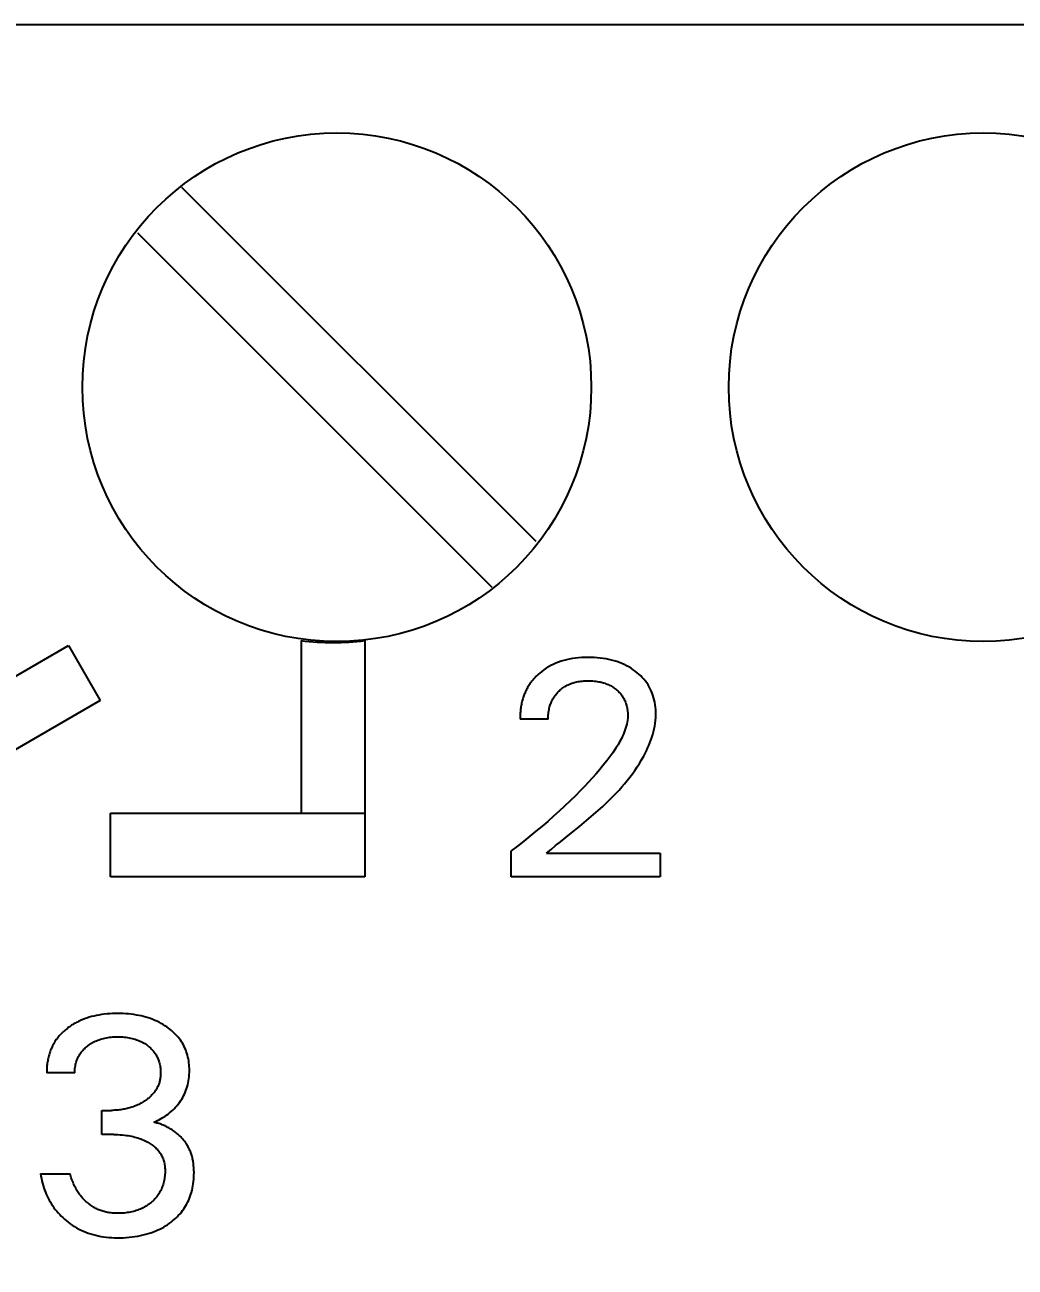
# Model space of a CAD drawing. Extents: x 0 to 420, y 0 to 297.
# Drawn here: x 166.48 to 174.26, y 161.23 to 171 of the extents above; entities that cross this region are included whole.
import ezdxf
from ezdxf.enums import TextEntityAlignment as Align

# ---------------------------------------------------------------- set-up
doc = ezdxf.new("R2010")
doc.units = 0
doc.header["$LTSCALE"] = 23.1
doc.layers.add('10000_FRONT', color=7, linetype='CONTINUOUS')
doc.layers.add('10100_DIM_FRONT', color=7, linetype='CONTINUOUS')
doc.dimstyles.get("Standard").update_dxf_attribs({"dimtxt": 2.5, "dimasz": 2.5, "dimexe": 1.25, "dimexo": 0.625, "dimtad": 1, "dimcen": 2.5, "dimazin": 3, "dimtfac": 1, "dimtmove": 0, "dimatfit": 3})

# ---------------------------------------------------------------- blocks, each defined once
blk = doc.blocks.new('*D0')
at = {"layer": '10100_DIM_FRONT', "color": 7, "linetype": 'CONTINUOUS'}
for p, q in [((150, 162.35), (150, 142.2166)), ((194.3, 161), (194.3, 142.2166)), ((150, 144.2166), (172.15, 144.2166)), ((194.3, 144.2166), (172.15, 144.2166))]:
    blk.add_line(p, q, dxfattribs=at)
for points in [[(153.5, 144.7166), (150, 144.2166), (153.5, 143.7166)], [(190.8, 143.7166), (194.3, 144.2166), (190.8, 144.7166)]]:
    blk.add_solid(points, dxfattribs=at)
blk.add_text('44.3', height=3.5, dxfattribs=at).set_placement((166.7583, 145.0916), (176.7583, 145.0916), align=Align.FIT)

msp = doc.modelspace()

# ---------------------------------------------------------------- linework, layer by layer
at = {"layer": '10000_FRONT', "color": 7, "linetype": 'CONTINUOUS'}
for p, q in [((193.3, 171), (159.8, 171)), ((170.4975, 166.936), (167.7127, 169.7209)), ((167.3625, 169.364), (170.1473, 166.5791)), ((164.536, 164.8), (166.82, 166.1187)), ((166.82, 166.1187), (167.07, 165.6856)), ((168.65, 166.1576), (168.65, 164.8)), ((169.15, 166.1576), (169.15, 164.3)), ((170.6715, 165.9878), (170.6508, 165.9797)), ((170.6925, 165.995), (170.6715, 165.9878)), ((170.7138, 166.0013), (170.6925, 165.995)), ((170.7353, 166.0069), (170.7138, 166.0013)), ((170.757, 166.0116), (170.7353, 166.0069)), ((170.7812, 166.016), (170.757, 166.0116)), ((170.8055, 166.0195), (170.7812, 166.016)), ((170.83, 166.0221), (170.8055, 166.0195)), ((170.8545, 166.0239), (170.83, 166.0221)), ((170.879, 166.0249), (170.8545, 166.0239)), ((170.9036, 166.0253), (170.879, 166.0249)), ((170.9276, 166.025), (170.9036, 166.0253)), ((170.9515, 166.0241), (170.9276, 166.025)), ((170.9755, 166.0225), (170.9515, 166.0241)), ((170.9993, 166.0202), (170.9755, 166.0225)), ((171.0231, 166.0171), (170.9993, 166.0202)), ((171.0467, 166.0133), (171.0231, 166.0171)), ((171.0679, 166.0091), (171.0467, 166.0133)), ((171.0889, 166.0042), (171.0679, 166.0091)), ((171.1098, 165.9986), (171.0889, 166.0042)), ((171.1304, 165.9922), (171.1098, 165.9986)), ((171.1508, 165.9851), (171.1304, 165.9922)), ((171.1708, 165.9771), (171.1508, 165.9851)), ((170.5058, 165.886), (170.4999, 165.8804)), ((170.5118, 165.8916), (170.5058, 165.886)), ((170.5179, 165.8971), (170.5118, 165.8916)), ((170.5241, 165.9024), (170.5179, 165.8971)), ((170.5405, 165.9157), (170.5241, 165.9024)), ((170.5575, 165.9283), (170.5405, 165.9157)), ((170.5751, 165.9401), (170.5575, 165.9283)), ((170.5931, 165.9511), (170.5751, 165.9401)), ((170.6116, 165.9613), (170.5931, 165.9511)), ((170.6305, 165.9707), (170.6116, 165.9613)), ((170.6508, 165.9797), (170.6305, 165.9707)), ((171.1893, 165.9689), (171.1708, 165.9771)), ((171.2074, 165.9599), (171.1893, 165.9689)), ((171.2252, 165.9503), (171.2074, 165.9599)), ((171.2425, 165.9398), (171.2252, 165.9503)), ((171.2595, 165.9287), (171.2425, 165.9398)), ((171.2759, 165.9169), (171.2595, 165.9287)), ((171.2904, 165.9055), (171.2759, 165.9169)), ((171.3044, 165.8936), (171.2904, 165.9055)), ((171.3179, 165.881), (171.3044, 165.8936)), ((170.4295, 165.7894), (170.4252, 165.7817)), ((170.4339, 165.797), (170.4295, 165.7894)), ((170.4384, 165.8044), (170.4339, 165.797)), ((170.4428, 165.8113), (170.4384, 165.8044)), ((170.4474, 165.818), (170.4428, 165.8113)), ((170.4521, 165.8247), (170.4474, 165.818)), ((170.4569, 165.8313), (170.4521, 165.8247)), ((170.4618, 165.8378), (170.4569, 165.8313)), ((170.4669, 165.8442), (170.4618, 165.8378)), ((170.4721, 165.8504), (170.4669, 165.8442)), ((170.4775, 165.8566), (170.4721, 165.8504)), ((170.4829, 165.8627), (170.4775, 165.8566)), ((170.4885, 165.8687), (170.4829, 165.8627)), ((170.4942, 165.8746), (170.4885, 165.8687)), ((170.4999, 165.8804), (170.4942, 165.8746)), ((170.6988, 165.7803), (170.7067, 165.7861)), ((170.7067, 165.7861), (170.7148, 165.7916)), ((170.7148, 165.7916), (170.723, 165.7968)), ((170.723, 165.7968), (170.7314, 165.8017)), ((170.7314, 165.8017), (170.74, 165.8063)), ((170.74, 165.8063), (170.7491, 165.8107)), ((170.7491, 165.8107), (170.7582, 165.8149)), ((170.7582, 165.8149), (170.7676, 165.8187)), ((170.7676, 165.8187), (170.777, 165.8222)), ((170.777, 165.8222), (170.7866, 165.8254)), ((170.7866, 165.8254), (170.7962, 165.8283)), ((170.7962, 165.8283), (170.8059, 165.8309)), ((170.8059, 165.8309), (170.8157, 165.8332)), ((170.8157, 165.8332), (170.8266, 165.8354)), ((170.8266, 165.8354), (170.8375, 165.8373)), ((170.8375, 165.8373), (170.8484, 165.8388)), ((170.8484, 165.8388), (170.8594, 165.84)), ((170.8594, 165.84), (170.8704, 165.841)), ((170.8704, 165.841), (170.8815, 165.8416)), ((170.8815, 165.8416), (170.8925, 165.842)), ((170.8925, 165.842), (170.9036, 165.8422)), ((170.9036, 165.8422), (170.9159, 165.8421)), ((170.9159, 165.8421), (170.9282, 165.8416)), ((170.9282, 165.8416), (170.9405, 165.8409)), ((170.9405, 165.8409), (170.9528, 165.8398)), ((170.9528, 165.8398), (170.965, 165.8384)), ((170.965, 165.8384), (170.9772, 165.8367)), ((170.9772, 165.8367), (170.9893, 165.8345)), ((170.9893, 165.8345), (170.9988, 165.8326)), ((170.9988, 165.8326), (171.0082, 165.8304)), ((171.0082, 165.8304), (171.0176, 165.8279)), ((171.0176, 165.8279), (171.0269, 165.8252)), ((171.0269, 165.8252), (171.0361, 165.8223)), ((171.0361, 165.8223), (171.0453, 165.819)), ((171.0453, 165.819), (171.0543, 165.8155)), ((171.0543, 165.8155), (171.0632, 165.8116)), ((171.0632, 165.8116), (171.0715, 165.8078)), ((171.0715, 165.8078), (171.0796, 165.8036)), ((171.0796, 165.8036), (171.0876, 165.7992)), ((171.0876, 165.7992), (171.0955, 165.7946)), ((171.0955, 165.7946), (171.1032, 165.7897)), ((171.1032, 165.7897), (171.1107, 165.7845)), ((171.3308, 165.868), (171.3179, 165.881)), ((171.3431, 165.8543), (171.3308, 165.868)), ((171.3547, 165.8401), (171.3431, 165.8543)), ((171.3656, 165.8253), (171.3547, 165.8401)), ((171.3755, 165.8102), (171.3656, 165.8253)), ((171.3847, 165.7947), (171.3755, 165.8102)), ((171.3932, 165.7787), (171.3847, 165.7947)), ((170.3893, 165.6924), (170.387, 165.6839)), ((170.3918, 165.7009), (170.3893, 165.6924)), ((170.3944, 165.7092), (170.3918, 165.7009)), ((170.3972, 165.7176), (170.3944, 165.7092)), ((170.4002, 165.7258), (170.3972, 165.7176)), ((170.4033, 165.734), (170.4002, 165.7258)), ((170.4065, 165.7422), (170.4033, 165.734)), ((170.4099, 165.7503), (170.4065, 165.7422)), ((170.4135, 165.7583), (170.4099, 165.7503)), ((170.4173, 165.7662), (170.4135, 165.7583)), ((170.4212, 165.774), (170.4173, 165.7662)), ((170.4252, 165.7817), (170.4212, 165.774)), ((170.6205, 165.6855), (170.6244, 165.6934)), ((170.6244, 165.6934), (170.6286, 165.7011)), ((170.6286, 165.7011), (170.633, 165.7084)), ((170.633, 165.7084), (170.6377, 165.7157)), ((170.6377, 165.7157), (170.6426, 165.7227)), ((170.6426, 165.7227), (170.6477, 165.7296)), ((170.6477, 165.7296), (170.653, 165.7363)), ((170.653, 165.7363), (170.6586, 165.7429)), ((170.6586, 165.7429), (170.6644, 165.7493)), ((170.6644, 165.7493), (170.6703, 165.7555)), ((170.6703, 165.7555), (170.6765, 165.7614)), ((170.6765, 165.7614), (170.6837, 165.768)), ((170.6837, 165.768), (170.6912, 165.7743)), ((170.6912, 165.7743), (170.6988, 165.7803)), ((171.1107, 165.7845), (171.1181, 165.7791)), ((171.1181, 165.7791), (171.1253, 165.7735)), ((171.1253, 165.7735), (171.1318, 165.7681)), ((171.1318, 165.7681), (171.1381, 165.7625)), ((171.1381, 165.7625), (171.1442, 165.7566)), ((171.1442, 165.7566), (171.1501, 165.7506)), ((171.1501, 165.7506), (171.1558, 165.7444)), ((171.1558, 165.7444), (171.1612, 165.738)), ((171.1612, 165.738), (171.1665, 165.7314)), ((171.1665, 165.7314), (171.1715, 165.7246)), ((171.1715, 165.7246), (171.1762, 165.7177)), ((171.1762, 165.7177), (171.1806, 165.7105)), ((171.1806, 165.7105), (171.1848, 165.7032)), ((171.1848, 165.7032), (171.1887, 165.6957)), ((171.1887, 165.6957), (171.1924, 165.688)), ((171.1924, 165.688), (171.1957, 165.6803)), ((171.4009, 165.7623), (171.3932, 165.7787)), ((171.4078, 165.7456), (171.4009, 165.7623)), ((171.414, 165.7285), (171.4078, 165.7456)), ((171.4194, 165.7112), (171.414, 165.7285)), ((171.4245, 165.6921), (171.4194, 165.7112)), ((171.4287, 165.6728), (171.4245, 165.6921)), ((167.07, 165.6856), (164.67, 164.3)), ((170.3721, 165.5984), (170.3713, 165.5888)), ((170.373, 165.608), (170.3721, 165.5984)), ((170.3742, 165.6175), (170.373, 165.608)), ((170.3755, 165.6271), (170.3742, 165.6175)), ((170.3769, 165.6367), (170.3755, 165.6271)), ((170.3786, 165.6462), (170.3769, 165.6367)), ((170.3804, 165.6557), (170.3786, 165.6462)), ((170.3824, 165.6651), (170.3804, 165.6557)), ((170.3846, 165.6746), (170.3824, 165.6651)), ((170.387, 165.6839), (170.3846, 165.6746)), ((170.5925, 165.5844), (170.5938, 165.5953)), ((170.5938, 165.5953), (170.5955, 165.6061)), ((170.5955, 165.6061), (170.5975, 165.6169)), ((170.5975, 165.6169), (170.5999, 165.6276)), ((170.5999, 165.6276), (170.6021, 165.6361)), ((170.6021, 165.6361), (170.6046, 165.6446)), ((170.6046, 165.6446), (170.6072, 165.653)), ((170.6072, 165.653), (170.6102, 165.6613)), ((170.6102, 165.6613), (170.6133, 165.6695)), ((170.6133, 165.6695), (170.6168, 165.6776)), ((170.6168, 165.6776), (170.6205, 165.6855)), ((171.1957, 165.6803), (171.1989, 165.6724)), ((171.1989, 165.6724), (171.2017, 165.6644)), ((171.2017, 165.6644), (171.2043, 165.6563)), ((171.2043, 165.6563), (171.2067, 165.6482)), ((171.2067, 165.6482), (171.209, 165.6391)), ((171.209, 165.6391), (171.2111, 165.63)), ((171.2111, 165.63), (171.2128, 165.6208)), ((171.2128, 165.6208), (171.2142, 165.6116)), ((171.2142, 165.6116), (171.2154, 165.6023)), ((171.2154, 165.6023), (171.2162, 165.593)), ((171.2162, 165.593), (171.2167, 165.5837)), ((171.4321, 165.6534), (171.4287, 165.6728)), ((171.4346, 165.6338), (171.4321, 165.6534)), ((171.4363, 165.6141), (171.4346, 165.6338)), ((171.4372, 165.5944), (171.4363, 165.6141)), ((171.4373, 165.5747), (171.4372, 165.5944)), ((170.3699, 165.56), (170.3698, 165.5505)), ((170.3698, 165.5505), (170.3699, 165.541)), ((170.3702, 165.5696), (170.3699, 165.56)), ((170.5904, 165.541), (170.3699, 165.541)), ((170.3707, 165.5792), (170.3702, 165.5696)), ((170.3713, 165.5888), (170.3707, 165.5792)), ((170.5904, 165.5518), (170.5908, 165.5626)), ((170.5904, 165.541), (170.5904, 165.5518)), ((170.5908, 165.5626), (170.5915, 165.5735)), ((170.5915, 165.5735), (170.5925, 165.5844)), ((171.2083, 165.5005), (171.2043, 165.4846)), ((171.2117, 165.5165), (171.2083, 165.5005)), ((171.2142, 165.5326), (171.2117, 165.5165)), ((171.216, 165.5488), (171.2142, 165.5326)), ((171.2169, 165.5651), (171.216, 165.5488)), ((171.2167, 165.5837), (171.2169, 165.5744)), ((171.2169, 165.5744), (171.2169, 165.5651)), ((171.4284, 165.4849), (171.432, 165.5072)), ((171.432, 165.5072), (171.4347, 165.5297)), ((171.4347, 165.5297), (171.4365, 165.5521)), ((171.4365, 165.5521), (171.4373, 165.5747)), ((171.1756, 165.4074), (171.1644, 165.384)), ((171.1823, 165.4224), (171.1756, 165.4074)), ((171.1886, 165.4377), (171.1823, 165.4224)), ((171.1944, 165.4532), (171.1886, 165.4377)), ((171.1996, 165.4688), (171.1944, 165.4532)), ((171.2043, 165.4846), (171.1996, 165.4688)), ((171.3983, 165.3754), (171.4058, 165.397)), ((171.4058, 165.397), (171.4125, 165.4187)), ((171.4125, 165.4187), (171.4186, 165.4407)), ((171.4186, 165.4407), (171.4239, 165.4627)), ((171.4239, 165.4627), (171.4284, 165.4849)), ((171.1263, 165.3169), (171.1124, 165.2953)), ((171.1397, 165.3388), (171.1263, 165.3169)), ((171.1524, 165.3612), (171.1397, 165.3388)), ((171.1644, 165.384), (171.1524, 165.3612)), ((171.3626, 165.291), (171.3723, 165.3117)), ((171.3723, 165.3117), (171.3816, 165.3327)), ((171.3816, 165.3327), (171.3902, 165.3539)), ((171.3902, 165.3539), (171.3983, 165.3754)), ((171.0519, 165.2122), (171.0243, 165.1774)), ((171.0676, 165.2326), (171.0519, 165.2122)), ((171.0829, 165.2532), (171.0676, 165.2326)), ((171.0979, 165.2741), (171.0829, 165.2532)), ((171.1124, 165.2953), (171.0979, 165.2741)), ((171.3085, 165.1924), (171.3255, 165.221)), ((171.3255, 165.221), (171.3418, 165.2502)), ((171.3418, 165.2502), (171.3524, 165.2705)), ((171.3524, 165.2705), (171.3626, 165.291)), ((170.9669, 165.1095), (170.9374, 165.0764)), ((170.9959, 165.1432), (170.9669, 165.1095)), ((171.0243, 165.1774), (170.9959, 165.1432)), ((171.2331, 165.0834), (171.253, 165.1099)), ((171.253, 165.1099), (171.2722, 165.1369)), ((171.2722, 165.1369), (171.2907, 165.1644)), ((171.2907, 165.1644), (171.3085, 165.1924)), ((170.8767, 165.0114), (170.8458, 164.9795)), ((170.9073, 165.0437), (170.8767, 165.0114)), ((170.9374, 165.0764), (170.9073, 165.0437)), ((171.1479, 164.9821), (171.17, 165.0068)), ((171.17, 165.0068), (171.1916, 165.0319)), ((171.1916, 165.0319), (171.2127, 165.0574)), ((171.2127, 165.0574), (171.2331, 165.0834)), ((170.8044, 164.938), (170.7625, 164.8971)), ((170.8458, 164.9795), (170.8044, 164.938)), ((171.055, 164.8871), (171.0789, 164.9104)), ((171.0789, 164.9104), (171.1023, 164.9339)), ((171.1023, 164.9339), (171.1253, 164.9578)), ((171.1253, 164.9578), (171.1479, 164.9821)), ((170.677, 164.8169), (170.6322, 164.7764)), ((170.72, 164.8567), (170.677, 164.8169)), ((170.7625, 164.8971), (170.72, 164.8567)), ((170.9475, 164.7894), (170.9839, 164.8214)), ((170.9839, 164.8214), (171.0198, 164.854)), ((171.0198, 164.854), (171.055, 164.8871)), ((167.15, 164.3), (167.15, 164.8)), ((167.15, 164.8), (169.15, 164.8)), ((170.587, 164.7365), (170.5412, 164.6971)), ((170.6322, 164.7764), (170.587, 164.7365)), ((170.8362, 164.696), (170.8735, 164.7267)), ((170.8735, 164.7267), (170.9107, 164.7578)), ((170.9107, 164.7578), (170.9475, 164.7894)), ((170.447, 164.6187), (170.3984, 164.5798)), ((170.495, 164.6582), (170.447, 164.6187)), ((170.5412, 164.6971), (170.495, 164.6582)), ((170.6866, 164.5753), (170.7612, 164.6353)), ((170.7612, 164.6353), (170.7987, 164.6655)), ((170.7987, 164.6655), (170.8362, 164.696)), ((170.3494, 164.5414), (170.3, 164.5036)), ((170.3984, 164.5798), (170.3494, 164.5414)), ((170.5771, 164.4855), (170.6131, 164.5155)), ((170.6131, 164.5155), (170.6497, 164.5454)), ((170.6497, 164.5454), (170.6866, 164.5753)), ((170.3, 164.3), (170.3, 164.5036)), ((170.5771, 164.4855), (171.4723, 164.4855)), ((171.4723, 164.4855), (171.4723, 164.3)), ((169.15, 164.3), (167.15, 164.3)), ((171.4723, 164.3), (170.3, 164.3)), ((166.8723, 163.1486), (166.8632, 163.1434)), ((166.8815, 163.1537), (166.8723, 163.1486)), ((166.8909, 163.1585), (166.8815, 163.1537)), ((166.9003, 163.1632), (166.8909, 163.1585)), ((166.9098, 163.1677), (166.9003, 163.1632)), ((166.9194, 163.1719), (166.9098, 163.1677)), ((166.929, 163.176), (166.9194, 163.1719)), ((166.9471, 163.1831), (166.929, 163.176)), ((166.9653, 163.1895), (166.9471, 163.1831)), ((166.9838, 163.1953), (166.9653, 163.1895)), ((167.0024, 163.2006), (166.9838, 163.1953)), ((167.0212, 163.2052), (167.0024, 163.2006)), ((167.0401, 163.2094), (167.0212, 163.2052)), ((167.0592, 163.213), (167.0401, 163.2094)), ((167.0805, 163.2164), (167.0592, 163.213)), ((167.1019, 163.2193), (167.0805, 163.2164)), ((167.1234, 163.2215), (167.1019, 163.2193)), ((167.1449, 163.2232), (167.1234, 163.2215)), ((167.1664, 163.2244), (167.1449, 163.2232)), ((167.188, 163.2251), (167.1664, 163.2244)), ((167.2096, 163.2253), (167.188, 163.2251)), ((167.2305, 163.2251), (167.2096, 163.2253)), ((167.2514, 163.2244), (167.2305, 163.2251)), ((167.2723, 163.2233), (167.2514, 163.2244)), ((167.2931, 163.2216), (167.2723, 163.2233)), ((167.3138, 163.2195), (167.2931, 163.2216)), ((167.3345, 163.2168), (167.3138, 163.2195)), ((167.3552, 163.2135), (167.3345, 163.2168)), ((167.3739, 163.21), (167.3552, 163.2135)), ((167.3925, 163.2061), (167.3739, 163.21)), ((167.4109, 163.2016), (167.3925, 163.2061)), ((167.4293, 163.1966), (167.4109, 163.2016)), ((167.4475, 163.191), (167.4293, 163.1966)), ((167.4655, 163.1849), (167.4475, 163.191)), ((167.4833, 163.1782), (167.4655, 163.1849)), ((167.4999, 163.1713), (167.4833, 163.1782)), ((167.5162, 163.164), (167.4999, 163.1713)), ((167.5323, 163.1561), (167.5162, 163.164)), ((167.5482, 163.1477), (167.5323, 163.1561)), ((167.5638, 163.1387), (167.5482, 163.1477)), ((166.7486, 163.0498), (166.7424, 163.0425)), ((166.755, 163.0569), (166.7486, 163.0498)), ((166.7615, 163.0639), (166.755, 163.0569)), ((166.7682, 163.0708), (166.7615, 163.0639)), ((166.7751, 163.0775), (166.7682, 163.0708)), ((166.7821, 163.084), (166.7751, 163.0775)), ((166.7893, 163.0904), (166.7821, 163.084)), ((166.7966, 163.0967), (166.7893, 163.0904)), ((166.8041, 163.1027), (166.7966, 163.0967)), ((166.8116, 163.1087), (166.8041, 163.1027)), ((166.8193, 163.1145), (166.8116, 163.1087)), ((166.8278, 163.1206), (166.8193, 163.1145)), ((166.8365, 163.1266), (166.8278, 163.1206)), ((166.8453, 163.1324), (166.8365, 163.1266)), ((166.8542, 163.138), (166.8453, 163.1324)), ((166.8632, 163.1434), (166.8542, 163.138)), ((167.579, 163.1293), (167.5638, 163.1387)), ((167.594, 163.1193), (167.579, 163.1293)), ((167.6062, 163.1105), (167.594, 163.1193)), ((167.6182, 163.1013), (167.6062, 163.1105)), ((167.6299, 163.0918), (167.6182, 163.1013)), ((167.6413, 163.0819), (167.6299, 163.0918)), ((167.6523, 163.0716), (167.6413, 163.0819)), ((167.663, 163.0609), (167.6523, 163.0716)), ((167.6732, 163.0499), (167.663, 163.0609)), ((167.683, 163.0385), (167.6732, 163.0499)), ((166.6878, 162.9541), (166.6841, 162.9454)), ((166.6918, 162.9627), (166.6878, 162.9541)), ((166.6959, 162.9712), (166.6918, 162.9627)), ((166.7002, 162.9796), (166.6959, 162.9712)), ((166.7048, 162.9878), (166.7002, 162.9796)), ((166.7095, 162.996), (166.7048, 162.9878)), ((166.7144, 163.004), (166.7095, 162.996)), ((166.7196, 163.0119), (166.7144, 163.004)), ((166.7249, 163.0197), (166.7196, 163.0119)), ((166.7305, 163.0274), (166.7249, 163.0197)), ((166.7363, 163.035), (166.7305, 163.0274)), ((166.7424, 163.0425), (166.7363, 163.035)), ((166.9457, 162.9486), (166.9523, 162.9549)), ((166.9523, 162.9549), (166.9592, 162.9609)), ((166.9592, 162.9609), (166.9663, 162.9667)), ((166.9663, 162.9667), (166.9735, 162.9723)), ((166.9735, 162.9723), (166.9825, 162.9788)), ((166.9825, 162.9788), (166.9917, 162.985)), ((166.9917, 162.985), (167.0012, 162.9909)), ((167.0012, 162.9909), (167.0108, 162.9965)), ((167.0108, 162.9965), (167.0206, 163.0017)), ((167.0206, 163.0017), (167.0306, 163.0066)), ((167.0306, 163.0066), (167.0407, 163.0111)), ((167.0407, 163.0111), (167.0515, 163.0155)), ((167.0515, 163.0155), (167.0624, 163.0195)), ((167.0624, 163.0195), (167.0734, 163.0232)), ((167.0734, 163.0232), (167.0846, 163.0265)), ((167.0846, 163.0265), (167.0959, 163.0295)), ((167.0959, 163.0295), (167.1072, 163.0321)), ((167.1072, 163.0321), (167.1186, 163.0344)), ((167.1186, 163.0344), (167.1312, 163.0365)), ((167.1312, 163.0365), (167.1438, 163.0383)), ((167.1438, 163.0383), (167.1564, 163.0397)), ((167.1564, 163.0397), (167.1691, 163.0408)), ((167.1691, 163.0408), (167.1818, 163.0416)), ((167.1818, 163.0416), (167.1945, 163.042)), ((167.1945, 163.042), (167.2072, 163.0422)), ((167.2072, 163.0422), (167.2202, 163.042)), ((167.2202, 163.042), (167.2332, 163.0416)), ((167.2332, 163.0416), (167.2462, 163.0409)), ((167.2462, 163.0409), (167.2591, 163.0398)), ((167.2591, 163.0398), (167.272, 163.0384)), ((167.272, 163.0384), (167.2849, 163.0366)), ((167.2849, 163.0366), (167.2977, 163.0344)), ((167.2977, 163.0344), (167.3093, 163.0321)), ((167.3093, 163.0321), (167.3207, 163.0295)), ((167.3207, 163.0295), (167.3321, 163.0265)), ((167.3321, 163.0265), (167.3434, 163.0232)), ((167.3434, 163.0232), (167.3545, 163.0196)), ((167.3545, 163.0196), (167.3656, 163.0155)), ((167.3656, 163.0155), (167.3764, 163.0111)), ((167.3764, 163.0111), (167.3853, 163.0072)), ((167.3853, 163.0072), (167.394, 163.003)), ((167.394, 163.003), (167.4026, 162.9985)), ((167.4026, 162.9985), (167.4111, 162.9938)), ((167.4111, 162.9938), (167.4194, 162.9888)), ((167.4194, 162.9888), (167.4276, 162.9836)), ((167.4276, 162.9836), (167.4356, 162.978)), ((167.4356, 162.978), (167.4434, 162.9723)), ((167.4434, 162.9723), (167.4505, 162.9667)), ((167.4505, 162.9667), (167.4574, 162.9609)), ((167.4574, 162.9609), (167.4641, 162.9549)), ((167.4641, 162.9549), (167.4706, 162.9487)), ((167.6924, 163.0266), (167.683, 163.0385)), ((167.7008, 163.0151), (167.6924, 163.0266)), ((167.7088, 163.0032), (167.7008, 163.0151)), ((167.7163, 162.991), (167.7088, 163.0032)), ((167.7234, 162.9785), (167.7163, 162.991)), ((167.73, 162.9657), (167.7234, 162.9785)), ((167.7361, 162.9527), (167.73, 162.9657)), ((167.7417, 162.9395), (167.7361, 162.9527)), ((166.6589, 162.8632), (166.6571, 162.8537)), ((166.661, 162.8727), (166.6589, 162.8632)), ((166.6632, 162.8821), (166.661, 162.8727)), ((166.6656, 162.8915), (166.6632, 162.8821)), ((166.6683, 162.9008), (166.6656, 162.8915)), ((166.671, 162.9099), (166.6683, 162.9008)), ((166.674, 162.9189), (166.671, 162.9099)), ((166.6772, 162.9278), (166.674, 162.9189)), ((166.6805, 162.9367), (166.6772, 162.9278)), ((166.6841, 162.9454), (166.6805, 162.9367)), ((166.8841, 162.8512), (166.8871, 162.8595)), ((166.8871, 162.8595), (166.8904, 162.8678)), ((166.8904, 162.8678), (166.8939, 162.8759)), ((166.8939, 162.8759), (166.8977, 162.8839)), ((166.8977, 162.8839), (166.9019, 162.8917)), ((166.9019, 162.8917), (166.9063, 162.8994)), ((166.9063, 162.8994), (166.911, 162.9069)), ((166.911, 162.9069), (166.9159, 162.9142)), ((166.9159, 162.9142), (166.9213, 162.9215)), ((166.9213, 162.9215), (166.927, 162.9286)), ((166.927, 162.9286), (166.933, 162.9355)), ((166.933, 162.9355), (166.9392, 162.9422)), ((166.9392, 162.9422), (166.9457, 162.9486)), ((167.4706, 162.9487), (167.4769, 162.9423)), ((167.4769, 162.9423), (167.483, 162.9357)), ((167.483, 162.9357), (167.4888, 162.9288)), ((167.4888, 162.9288), (167.4943, 162.9217)), ((167.4943, 162.9217), (167.4996, 162.9145)), ((167.4996, 162.9145), (167.5045, 162.9071)), ((167.5045, 162.9071), (167.5091, 162.8995)), ((167.5091, 162.8995), (167.5134, 162.8917)), ((167.5134, 162.8917), (167.5175, 162.8837)), ((167.5175, 162.8837), (167.5212, 162.8757)), ((167.5212, 162.8757), (167.5247, 162.8674)), ((167.5247, 162.8674), (167.5278, 162.8591)), ((167.5278, 162.8591), (167.5307, 162.8507)), ((167.7468, 162.9261), (167.7417, 162.9395)), ((167.7514, 162.9126), (167.7468, 162.9261)), ((167.7557, 162.898), (167.7514, 162.9126)), ((167.7595, 162.8832), (167.7557, 162.898)), ((167.7627, 162.8683), (167.7595, 162.8832)), ((167.7653, 162.8532), (167.7627, 162.8683)), ((166.6494, 162.7769), (166.6493, 162.7674)), ((166.6493, 162.7674), (166.6494, 162.7578)), ((166.6497, 162.7865), (166.6494, 162.7769)), ((166.8699, 162.7578), (166.6494, 162.7578)), ((166.6502, 162.7961), (166.6497, 162.7865)), ((166.6508, 162.8057), (166.6502, 162.7961)), ((166.6517, 162.8153), (166.6508, 162.8057)), ((166.6527, 162.8249), (166.6517, 162.8153)), ((166.654, 162.8345), (166.6527, 162.8249)), ((166.6554, 162.8441), (166.654, 162.8345)), ((166.6571, 162.8537), (166.6554, 162.8441)), ((166.8698, 162.7673), (166.8701, 162.7768)), ((166.8699, 162.7578), (166.8698, 162.7673)), ((166.8701, 162.7768), (166.8707, 162.7863)), ((166.8707, 162.7863), (166.8717, 162.7958)), ((166.8717, 162.7958), (166.873, 162.8053)), ((166.873, 162.8053), (166.8746, 162.8148)), ((166.8746, 162.8148), (166.8765, 162.8242)), ((166.8765, 162.8242), (166.8788, 162.8335)), ((166.8788, 162.8335), (166.8814, 162.8427)), ((166.8814, 162.8427), (166.8841, 162.8512)), ((167.5307, 162.8507), (167.5333, 162.8422)), ((167.5333, 162.8422), (167.5359, 162.8328)), ((167.5359, 162.8328), (167.5381, 162.8233)), ((167.5381, 162.8233), (167.5399, 162.8137)), ((167.5399, 162.8137), (167.5415, 162.8041)), ((167.5415, 162.8041), (167.5427, 162.7944)), ((167.5427, 162.7944), (167.5436, 162.7847)), ((167.5436, 162.7847), (167.5442, 162.775)), ((167.5442, 162.775), (167.5446, 162.7652)), ((167.5446, 162.7652), (167.5446, 162.7554)), ((167.7674, 162.8381), (167.7653, 162.8532)), ((167.7691, 162.8229), (167.7674, 162.8381)), ((167.7702, 162.8077), (167.7691, 162.8229)), ((167.7701, 162.7445), (167.7708, 162.7608)), ((167.7709, 162.7924), (167.7702, 162.8077)), ((167.7708, 162.7608), (167.7711, 162.7771)), ((167.7711, 162.7771), (167.7709, 162.7924)), ((167.5277, 162.6632), (167.525, 162.6566)), ((167.5303, 162.6699), (167.5277, 162.6632)), ((167.5326, 162.6767), (167.5303, 162.6699)), ((167.5347, 162.6837), (167.5326, 162.6767)), ((167.5366, 162.6907), (167.5347, 162.6837)), ((167.5382, 162.6977), (167.5366, 162.6907)), ((167.5397, 162.7048), (167.5382, 162.6977)), ((167.5409, 162.712), (167.5397, 162.7048)), ((167.542, 162.7192), (167.5409, 162.712)), ((167.5429, 162.7264), (167.542, 162.7192)), ((167.5436, 162.7336), (167.5429, 162.7264)), ((167.5441, 162.7409), (167.5436, 162.7336)), ((167.5444, 162.7481), (167.5441, 162.7409)), ((167.5446, 162.7554), (167.5444, 162.7481)), ((167.7538, 162.6486), (167.758, 162.6643)), ((167.758, 162.6643), (167.7616, 162.6801)), ((167.7616, 162.6801), (167.7646, 162.6961)), ((167.7646, 162.6961), (167.767, 162.7122)), ((167.767, 162.7122), (167.7688, 162.7283)), ((167.7688, 162.7283), (167.7701, 162.7445)), ((167.4538, 162.563), (167.4477, 162.558)), ((167.4597, 162.5682), (167.4538, 162.563)), ((167.4655, 162.5735), (167.4597, 162.5682)), ((167.4712, 162.579), (167.4655, 162.5735)), ((167.4767, 162.5846), (167.4712, 162.579)), ((167.4821, 162.5904), (167.4767, 162.5846)), ((167.4873, 162.5964), (167.4821, 162.5904)), ((167.4918, 162.6019), (167.4873, 162.5964)), ((167.4962, 162.6075), (167.4918, 162.6019)), ((167.5004, 162.6133), (167.4962, 162.6075)), ((167.5045, 162.6192), (167.5004, 162.6133)), ((167.5084, 162.6252), (167.5045, 162.6192)), ((167.5121, 162.6313), (167.5084, 162.6252)), ((167.5156, 162.6375), (167.5121, 162.6313)), ((167.5189, 162.6438), (167.5156, 162.6375)), ((167.5221, 162.6502), (167.5189, 162.6438)), ((167.525, 162.6566), (167.5221, 162.6502)), ((167.7103, 162.5506), (167.7182, 162.5639)), ((167.7182, 162.5639), (167.7255, 162.5774)), ((167.7255, 162.5774), (167.7322, 162.5912)), ((167.7322, 162.5912), (167.7385, 162.6052)), ((167.7385, 162.6052), (167.7441, 162.6195)), ((167.7441, 162.6195), (167.7493, 162.6339)), ((167.7493, 162.6339), (167.7538, 162.6486)), ((167.0831, 162.2735), (167.0831, 162.4639)), ((167.0831, 162.4639), (167.159, 162.4639)), ((167.1694, 162.4639), (167.159, 162.4639)), ((167.1799, 162.4642), (167.1694, 162.4639)), ((167.1903, 162.4647), (167.1799, 162.4642)), ((167.2007, 162.4654), (167.1903, 162.4647)), ((167.211, 162.4662), (167.2007, 162.4654)), ((167.2214, 162.4673), (167.211, 162.4662)), ((167.2317, 162.4686), (167.2214, 162.4673)), ((167.2421, 162.47), (167.2317, 162.4686)), ((167.2523, 162.4718), (167.2421, 162.47)), ((167.2621, 162.4736), (167.2523, 162.4718)), ((167.2717, 162.4756), (167.2621, 162.4736)), ((167.2814, 162.4778), (167.2717, 162.4756)), ((167.2909, 162.4802), (167.2814, 162.4778)), ((167.3004, 162.4829), (167.2909, 162.4802)), ((167.3099, 162.4857), (167.3004, 162.4829)), ((167.3193, 162.4888), (167.3099, 162.4857)), ((167.3286, 162.492), (167.3193, 162.4888)), ((167.3379, 162.4954), (167.3286, 162.492)), ((167.3469, 162.499), (167.3379, 162.4954)), ((167.3558, 162.5028), (167.3469, 162.499)), ((167.3647, 162.5068), (167.3558, 162.5028)), ((167.3734, 162.511), (167.3647, 162.5068)), ((167.3821, 162.5154), (167.3734, 162.511)), ((167.3906, 162.52), (167.3821, 162.5154)), ((167.3991, 162.5248), (167.3906, 162.52)), ((167.4074, 162.5298), (167.3991, 162.5248)), ((167.4157, 162.5349), (167.4074, 162.5298)), ((167.4223, 162.5393), (167.4157, 162.5349)), ((167.4288, 162.5438), (167.4223, 162.5393)), ((167.4352, 162.5484), (167.4288, 162.5438)), ((167.4415, 162.5531), (167.4352, 162.5484)), ((167.4477, 162.558), (167.4415, 162.5531)), ((167.6278, 162.4548), (167.6397, 162.4655)), ((167.6397, 162.4655), (167.6512, 162.4765)), ((167.6512, 162.4765), (167.6623, 162.488)), ((167.6623, 162.488), (167.6729, 162.4998)), ((167.6729, 162.4998), (167.6831, 162.5121)), ((167.6831, 162.5121), (167.6928, 162.5247)), ((167.6928, 162.5247), (167.702, 162.5378)), ((167.702, 162.5378), (167.7103, 162.5506)), ((167.4916, 162.3699), (167.5064, 162.3765)), ((167.4997, 162.3682), (167.4916, 162.3699)), ((167.5078, 162.3663), (167.4997, 162.3682)), ((167.5064, 162.3765), (167.521, 162.3835)), ((167.5159, 162.3642), (167.5078, 162.3663)), ((167.521, 162.3835), (167.5353, 162.391)), ((167.5353, 162.391), (167.5494, 162.3989)), ((167.5494, 162.3989), (167.5632, 162.4072)), ((167.5632, 162.4072), (167.5767, 162.4159)), ((167.5767, 162.4159), (167.59, 162.4251)), ((167.59, 162.4251), (167.603, 162.4346)), ((167.603, 162.4346), (167.6157, 162.4446)), ((167.6157, 162.4446), (167.6278, 162.4548)), ((167.1759, 162.2735), (167.0831, 162.2735)), ((167.1759, 162.2735), (167.1927, 162.2733)), ((167.1927, 162.2733), (167.2095, 162.2728)), ((167.2095, 162.2728), (167.2263, 162.2719)), ((167.2263, 162.2719), (167.243, 162.2706)), ((167.243, 162.2706), (167.2598, 162.2689)), ((167.2598, 162.2689), (167.2764, 162.2668)), ((167.524, 162.362), (167.5159, 162.3642)), ((167.532, 162.3595), (167.524, 162.362)), ((167.5401, 162.3569), (167.532, 162.3595)), ((167.548, 162.3541), (167.5401, 162.3569)), ((167.556, 162.3512), (167.548, 162.3541)), ((167.5639, 162.348), (167.556, 162.3512)), ((167.5717, 162.3447), (167.5639, 162.348)), ((167.5795, 162.3413), (167.5717, 162.3447)), ((167.5872, 162.3376), (167.5795, 162.3413)), ((167.5949, 162.3338), (167.5872, 162.3376)), ((167.6025, 162.3299), (167.5949, 162.3338)), ((167.61, 162.3258), (167.6025, 162.3299)), ((167.6174, 162.3215), (167.61, 162.3258)), ((167.6248, 162.3171), (167.6174, 162.3215)), ((167.6321, 162.3125), (167.6248, 162.3171)), ((167.6392, 162.3078), (167.6321, 162.3125)), ((167.6463, 162.3029), (167.6392, 162.3078)), ((167.6533, 162.2979), (167.6463, 162.3029)), ((167.6602, 162.2927), (167.6533, 162.2979)), ((167.6669, 162.2874), (167.6602, 162.2927)), ((167.6733, 162.2822), (167.6669, 162.2874)), ((167.6795, 162.2769), (167.6733, 162.2822)), ((167.6856, 162.2715), (167.6795, 162.2769)), ((167.6916, 162.266), (167.6856, 162.2715)), ((167.2764, 162.2668), (167.2894, 162.2648)), ((167.2894, 162.2648), (167.3024, 162.2626)), ((167.3024, 162.2626), (167.3152, 162.26)), ((167.3152, 162.26), (167.328, 162.2572)), ((167.328, 162.2572), (167.3408, 162.254)), ((167.3408, 162.254), (167.3534, 162.2505)), ((167.3534, 162.2505), (167.366, 162.2467)), ((167.366, 162.2467), (167.3776, 162.2429)), ((167.3776, 162.2429), (167.3891, 162.2387)), ((167.3891, 162.2387), (167.4005, 162.2343)), ((167.4005, 162.2343), (167.4117, 162.2295)), ((167.4117, 162.2295), (167.4228, 162.2244)), ((167.4228, 162.2244), (167.4338, 162.219)), ((167.4338, 162.219), (167.4446, 162.2133)), ((167.4446, 162.2133), (167.4528, 162.2085)), ((167.4528, 162.2085), (167.461, 162.2036)), ((167.461, 162.2036), (167.469, 162.1984)), ((167.469, 162.1984), (167.4768, 162.193)), ((167.4768, 162.193), (167.4845, 162.1874)), ((167.4845, 162.1874), (167.4919, 162.1815)), ((167.4919, 162.1815), (167.4992, 162.1754)), ((167.4992, 162.1754), (167.5062, 162.169)), ((167.6975, 162.2603), (167.6916, 162.266)), ((167.7033, 162.2546), (167.6975, 162.2603)), ((167.7089, 162.2487), (167.7033, 162.2546)), ((167.7144, 162.2427), (167.7089, 162.2487)), ((167.7198, 162.2366), (167.7144, 162.2427)), ((167.725, 162.2304), (167.7198, 162.2366)), ((167.7301, 162.2241), (167.725, 162.2304)), ((167.735, 162.2177), (167.7301, 162.2241)), ((167.7398, 162.2112), (167.735, 162.2177)), ((167.7444, 162.2046), (167.7398, 162.2112)), ((167.7489, 162.1979), (167.7444, 162.2046)), ((167.7532, 162.191), (167.7489, 162.1979)), ((167.7573, 162.1842), (167.7532, 162.191)), ((167.7613, 162.1772), (167.7573, 162.1842)), ((167.7651, 162.1701), (167.7613, 162.1772)), ((167.7687, 162.1629), (167.7651, 162.1701)), ((167.5062, 162.169), (167.513, 162.1623)), ((167.513, 162.1623), (167.5195, 162.1554)), ((167.5195, 162.1554), (167.5253, 162.1489)), ((167.5253, 162.1489), (167.5308, 162.1421)), ((167.5308, 162.1421), (167.536, 162.1351)), ((167.536, 162.1351), (167.5409, 162.128)), ((167.5409, 162.128), (167.5456, 162.1206)), ((167.5456, 162.1206), (167.55, 162.1131)), ((167.55, 162.1131), (167.5541, 162.1054)), ((167.5541, 162.1054), (167.5579, 162.0976)), ((167.5579, 162.0976), (167.5614, 162.0896)), ((167.5614, 162.0896), (167.5645, 162.0815)), ((167.5645, 162.0815), (167.5675, 162.0729)), ((167.5675, 162.0729), (167.57, 162.0641)), ((167.7722, 162.1557), (167.7687, 162.1629)), ((167.7756, 162.1479), (167.7722, 162.1557)), ((167.7788, 162.1401), (167.7756, 162.1479)), ((167.7818, 162.1321), (167.7788, 162.1401)), ((167.7847, 162.1241), (167.7818, 162.1321)), ((167.7873, 162.116), (167.7847, 162.1241)), ((167.7898, 162.1079), (167.7873, 162.116)), ((167.792, 162.0996), (167.7898, 162.1079)), ((167.7941, 162.0913), (167.792, 162.0996)), ((167.7961, 162.083), (167.7941, 162.0913)), ((167.7978, 162.0746), (167.7961, 162.083)), ((167.7994, 162.0662), (167.7978, 162.0746)), ((167.57, 162.0641), (167.5723, 162.0553)), ((167.5723, 162.0553), (167.5742, 162.0463)), ((167.5742, 162.0463), (167.5758, 162.0373)), ((167.5758, 162.0373), (167.577, 162.0282)), ((167.577, 162.0282), (167.578, 162.0191)), ((167.578, 162.0191), (167.5788, 162.0099)), ((167.5788, 162.0099), (167.5793, 162.0007)), ((167.5795, 161.9803), (167.5792, 161.9691)), ((167.5793, 162.0007), (167.5795, 161.9916)), ((167.5795, 161.9916), (167.5795, 161.9803)), ((167.8008, 162.0577), (167.7994, 162.0662)), ((167.8021, 162.0492), (167.8008, 162.0577)), ((167.8043, 162.0307), (167.8021, 162.0492)), ((167.8059, 162.012), (167.8043, 162.0307)), ((167.8068, 161.9934), (167.8059, 162.012)), ((167.8072, 161.9747), (167.8068, 161.9934)), ((167.8071, 161.9571), (167.8072, 161.9747)), ((166.6012, 161.9639), (166.6042, 161.9456)), ((166.6012, 161.9639), (166.8337, 161.9639)), ((166.6042, 161.9456), (166.6076, 161.9273)), ((166.6076, 161.9273), (166.6117, 161.9091)), ((166.6117, 161.9091), (166.6162, 161.8911)), ((166.6162, 161.8911), (166.6213, 161.8731)), ((166.8363, 161.9539), (166.8337, 161.9639)), ((166.8392, 161.944), (166.8363, 161.9539)), ((166.8422, 161.9342), (166.8392, 161.944)), ((166.8454, 161.9244), (166.8422, 161.9342)), ((166.8488, 161.9146), (166.8454, 161.9244)), ((166.8524, 161.905), (166.8488, 161.9146)), ((166.8562, 161.8954), (166.8524, 161.905)), ((166.8602, 161.8859), (166.8562, 161.8954)), ((166.8644, 161.8764), (166.8602, 161.8859)), ((167.5647, 161.882), (167.5616, 161.8723)), ((167.5675, 161.8918), (167.5647, 161.882)), ((167.5702, 161.9027), (167.5675, 161.8918)), ((167.5726, 161.9136), (167.5702, 161.9027)), ((167.5746, 161.9246), (167.5726, 161.9136)), ((167.5762, 161.9357), (167.5746, 161.9246)), ((167.5776, 161.9468), (167.5762, 161.9357)), ((167.5786, 161.9579), (167.5776, 161.9468)), ((167.5792, 161.9691), (167.5786, 161.9579)), ((167.7988, 161.8699), (167.8015, 161.8872)), ((167.8015, 161.8872), (167.8037, 161.9045)), ((167.8037, 161.9045), (167.8054, 161.922)), ((167.8054, 161.922), (167.8065, 161.9395)), ((167.8065, 161.9395), (167.8071, 161.9571)), ((166.6213, 161.8731), (166.6268, 161.8553)), ((166.6268, 161.8553), (166.633, 161.8377)), ((166.633, 161.8377), (166.6396, 161.8203)), ((166.6396, 161.8203), (166.6464, 161.8041)), ((166.6464, 161.8041), (166.6536, 161.7882)), ((166.6536, 161.7882), (166.6612, 161.7725)), ((166.8685, 161.8678), (166.8644, 161.8764)), ((166.8728, 161.8592), (166.8685, 161.8678)), ((166.8773, 161.8507), (166.8728, 161.8592)), ((166.882, 161.8423), (166.8773, 161.8507)), ((166.8868, 161.834), (166.882, 161.8423)), ((166.8919, 161.8258), (166.8868, 161.834)), ((166.8971, 161.8178), (166.8919, 161.8258)), ((166.9025, 161.8099), (166.8971, 161.8178)), ((166.9082, 161.8021), (166.9025, 161.8099)), ((166.9138, 161.7948), (166.9082, 161.8021)), ((166.9196, 161.7875), (166.9138, 161.7948)), ((166.9256, 161.7804), (166.9196, 161.7875)), ((166.9318, 161.7734), (166.9256, 161.7804)), ((167.5137, 161.7832), (167.5072, 161.7754)), ((167.5198, 161.7912), (167.5137, 161.7832)), ((167.5257, 161.7994), (167.5198, 161.7912)), ((167.5313, 161.8079), (167.5257, 161.7994)), ((167.5366, 161.8166), (167.5313, 161.8079)), ((167.5416, 161.8255), (167.5366, 161.8166)), ((167.5462, 161.8346), (167.5416, 161.8255)), ((167.5505, 161.8438), (167.5462, 161.8346)), ((167.5545, 161.8532), (167.5505, 161.8438)), ((167.5582, 161.8627), (167.5545, 161.8532)), ((167.5616, 161.8723), (167.5582, 161.8627)), ((167.7717, 161.7735), (167.7774, 161.7884)), ((167.7774, 161.7884), (167.7825, 161.8036)), ((167.7825, 161.8036), (167.7871, 161.8189)), ((167.7871, 161.8189), (167.7916, 161.8358)), ((167.7916, 161.8358), (167.7955, 161.8528)), ((167.7955, 161.8528), (167.7988, 161.8699)), ((166.6612, 161.7725), (166.6694, 161.757)), ((166.6694, 161.757), (166.678, 161.7418)), ((166.678, 161.7418), (166.6871, 161.7269)), ((166.6871, 161.7269), (166.6966, 161.7123)), ((166.6966, 161.7123), (166.7067, 161.698)), ((166.7067, 161.698), (166.7172, 161.6841)), ((166.7172, 161.6841), (166.7281, 161.6705)), ((166.9381, 161.7666), (166.9318, 161.7734)), ((166.9446, 161.76), (166.9381, 161.7666)), ((166.9513, 161.7535), (166.9446, 161.76)), ((166.9581, 161.7471), (166.9513, 161.7535)), ((166.9651, 161.741), (166.9581, 161.7471)), ((166.9716, 161.7354), (166.9651, 161.741)), ((166.9784, 161.73), (166.9716, 161.7354)), ((166.9852, 161.7247), (166.9784, 161.73)), ((166.9922, 161.7196), (166.9852, 161.7247)), ((166.9992, 161.7147), (166.9922, 161.7196)), ((167.0064, 161.71), (166.9992, 161.7147)), ((167.0137, 161.7054), (167.0064, 161.71)), ((167.0211, 161.701), (167.0137, 161.7054)), ((167.0287, 161.6968), (167.0211, 161.701)), ((167.0363, 161.6928), (167.0287, 161.6968)), ((167.044, 161.689), (167.0363, 161.6928)), ((167.0517, 161.6854), (167.044, 161.689)), ((167.0596, 161.682), (167.0517, 161.6854)), ((167.0675, 161.6788), (167.0596, 161.682)), ((167.3753, 161.6831), (167.3644, 161.6791)), ((167.386, 161.6875), (167.3753, 161.6831)), ((167.3967, 161.6922), (167.386, 161.6875)), ((167.4066, 161.6971), (167.3967, 161.6922)), ((167.4164, 161.7022), (167.4066, 161.6971)), ((167.426, 161.7077), (167.4164, 161.7022)), ((167.4354, 161.7135), (167.426, 161.7077)), ((167.4446, 161.7196), (167.4354, 161.7135)), ((167.4537, 161.7261), (167.4446, 161.7196)), ((167.4625, 161.7328), (167.4537, 161.7261)), ((167.4711, 161.7398), (167.4625, 161.7328)), ((167.4788, 161.7464), (167.4711, 161.7398)), ((167.4862, 161.7533), (167.4788, 161.7464)), ((167.4934, 161.7604), (167.4862, 161.7533)), ((167.5004, 161.7678), (167.4934, 161.7604)), ((167.5072, 161.7754), (167.5004, 161.7678)), ((167.7175, 161.6756), (167.7269, 161.6888)), ((167.7269, 161.6888), (167.7357, 161.7021)), ((167.7357, 161.7021), (167.7439, 161.7158)), ((167.7439, 161.7158), (167.7516, 161.7299)), ((167.7516, 161.7299), (167.7588, 161.7442)), ((167.7588, 161.7442), (167.7655, 161.7587)), ((167.7655, 161.7587), (167.7717, 161.7735)), ((166.7281, 161.6705), (166.7395, 161.6573)), ((166.7395, 161.6573), (166.7513, 161.6445)), ((166.7513, 161.6445), (166.7636, 161.632)), ((166.7636, 161.632), (166.7761, 161.62)), ((166.7761, 161.62), (166.7891, 161.6083)), ((166.7891, 161.6083), (166.8024, 161.597)), ((166.8024, 161.597), (166.8181, 161.5845)), ((166.8181, 161.5845), (166.8342, 161.5726)), ((167.0755, 161.6758), (167.0675, 161.6788)), ((167.0836, 161.673), (167.0755, 161.6758)), ((167.0918, 161.6704), (167.0836, 161.673)), ((167.1, 161.668), (167.0918, 161.6704)), ((167.1083, 161.6658), (167.1, 161.668)), ((167.1166, 161.6639), (167.1083, 161.6658)), ((167.1264, 161.6618), (167.1166, 161.6639)), ((167.1362, 161.66), (167.1264, 161.6618)), ((167.1461, 161.6585), (167.1362, 161.66)), ((167.1561, 161.6572), (167.1461, 161.6585)), ((167.166, 161.6562), (167.1561, 161.6572)), ((167.176, 161.6554), (167.166, 161.6562)), ((167.186, 161.6548), (167.176, 161.6554)), ((167.196, 161.6544), (167.186, 161.6548)), ((167.206, 161.6542), (167.196, 161.6544)), ((167.2189, 161.6543), (167.206, 161.6542)), ((167.2318, 161.6546), (167.2189, 161.6543)), ((167.2446, 161.6553), (167.2318, 161.6546)), ((167.2574, 161.6563), (167.2446, 161.6553)), ((167.2702, 161.6576), (167.2574, 161.6563)), ((167.283, 161.6593), (167.2702, 161.6576)), ((167.2957, 161.6613), (167.283, 161.6593)), ((167.3083, 161.6637), (167.2957, 161.6613)), ((167.3197, 161.6662), (167.3083, 161.6637)), ((167.331, 161.6689), (167.3197, 161.6662)), ((167.3422, 161.672), (167.331, 161.6689)), ((167.3533, 161.6754), (167.3422, 161.672)), ((167.3644, 161.6791), (167.3533, 161.6754)), ((167.6126, 161.5741), (167.6265, 161.5843)), ((167.6265, 161.5843), (167.6392, 161.5943)), ((167.6392, 161.5943), (167.6516, 161.6047)), ((167.6516, 161.6047), (167.6636, 161.6156)), ((167.6636, 161.6156), (167.6753, 161.6268)), ((167.6753, 161.6268), (167.6865, 161.6384)), ((167.6865, 161.6384), (167.6973, 161.6504)), ((167.6973, 161.6504), (167.7077, 161.6628)), ((167.7077, 161.6628), (167.7175, 161.6756)), ((166.8342, 161.5726), (166.8507, 161.5612)), ((166.8507, 161.5612), (166.8676, 161.5504)), ((166.8676, 161.5504), (166.8848, 161.5402)), ((166.8848, 161.5402), (166.9024, 161.5307)), ((166.9024, 161.5307), (166.9203, 161.5217)), ((166.9203, 161.5217), (166.9387, 161.5133)), ((166.9387, 161.5133), (166.9574, 161.5055)), ((166.9574, 161.5055), (166.9763, 161.4984)), ((166.9763, 161.4984), (166.9955, 161.492)), ((166.9955, 161.492), (167.0148, 161.4862)), ((167.0148, 161.4862), (167.0344, 161.481)), ((167.4074, 161.4838), (167.4278, 161.489)), ((167.4278, 161.489), (167.4479, 161.4948)), ((167.4479, 161.4948), (167.4679, 161.5012)), ((167.4679, 161.5012), (167.4877, 161.5083)), ((167.4877, 161.5083), (167.5072, 161.5161)), ((167.5072, 161.5161), (167.523, 161.5229)), ((167.523, 161.5229), (167.5386, 161.5303)), ((167.5386, 161.5303), (167.5539, 161.5381)), ((167.5539, 161.5381), (167.569, 161.5464)), ((167.569, 161.5464), (167.5838, 161.5552)), ((167.5838, 161.5552), (167.5984, 161.5644)), ((167.5984, 161.5644), (167.6126, 161.5741)), ((167.0344, 161.481), (167.0541, 161.4765)), ((167.0541, 161.4765), (167.0752, 161.4724)), ((167.0752, 161.4724), (167.0964, 161.469)), ((167.0964, 161.469), (167.1177, 161.4663)), ((167.1177, 161.4663), (167.1391, 161.4643)), ((167.1391, 161.4643), (167.1606, 161.4628)), ((167.1606, 161.4628), (167.1821, 161.4619)), ((167.1821, 161.4619), (167.2036, 161.4614)), ((167.2036, 161.4614), (167.227, 161.4616)), ((167.227, 161.4616), (167.2503, 161.4623)), ((167.2503, 161.4623), (167.2736, 161.4636)), ((167.2736, 161.4636), (167.2969, 161.4655)), ((167.2969, 161.4655), (167.3201, 161.468)), ((167.3201, 161.468), (167.3432, 161.4712)), ((167.3432, 161.4712), (167.3663, 161.4751)), ((167.3663, 161.4751), (167.3869, 161.4791)), ((167.3869, 161.4791), (167.4074, 161.4838))]:
    msp.add_line(p, q, dxfattribs=at)
for centre in [(168.93, 168.15), (174.01, 168.15)]:
    msp.add_circle(centre, 2, dxfattribs=at)
msp.add_arc((168.9, 168.15), 2.008, 262.848, 277.152, dxfattribs=at)

# ---------------------------------------------------------------- dimensions: what is measured, and where the dimension line sits
at = {"layer": '10100_DIM_FRONT', "color": 7, "linetype": 'CONTINUOUS'}
dim = msp.add_linear_dim(base=(150, 144.2166), p1=(194.3, 161), p2=(150, 162.35), angle=180, dimstyle='Standard', dxfattribs=at)
dim.commit()
dim.dimension.update_dxf_attribs({"geometry": '*D0', "text_midpoint": (171.7583, 146.8416), "dimtype": 128})

doc.saveas('drawing.dxf')
